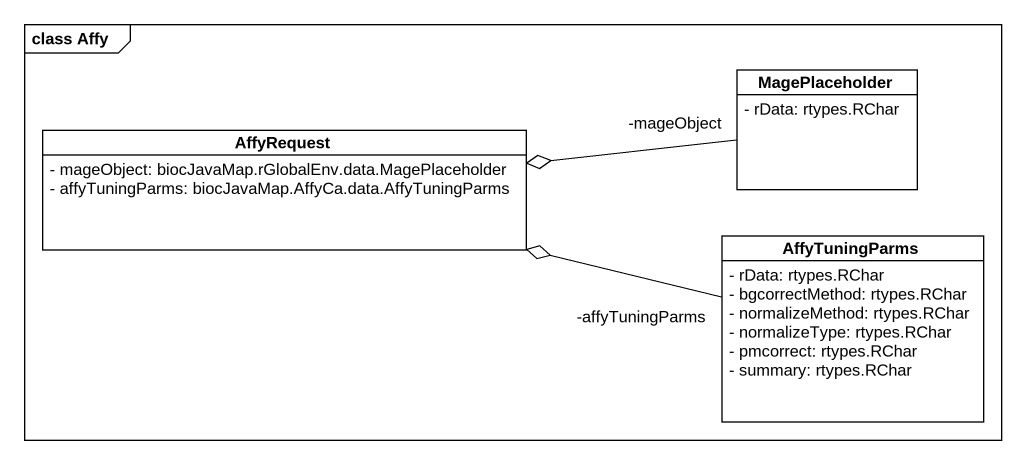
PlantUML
@startuml
mainframe class Affy
hide circle
hide empty members
skinparam classAttributeIconSize 0
class MagePlaceholder {
  - rData: rtypes.RChar
}
class AffyRequest {
  - mageObject: biocJavaMap.rGlobalEnv.data.MagePlaceholder
  - affyTuningParms: biocJavaMap.AffyCa.data.AffyTuningParms
}
class AffyTuningParms {
  - rData: rtypes.RChar
  - bgcorrectMethod: rtypes.RChar
  - normalizeMethod: rtypes.RChar
  - normalizeType: rtypes.RChar
  - pmcorrect: rtypes.RChar
  - summary: rtypes.RChar
}
AffyRequest o-right- "-mageObject" MagePlaceholder
AffyRequest o-right- "-affyTuningParms" AffyTuningParms
@enduml
